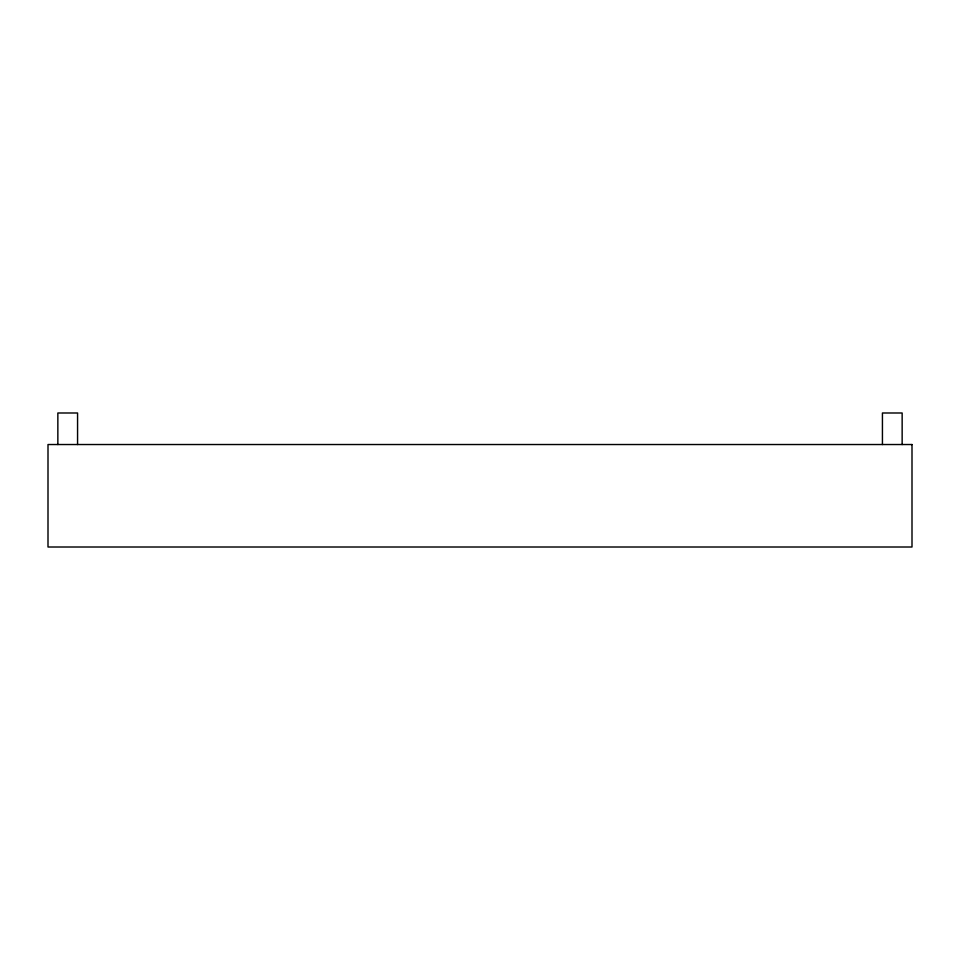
<?xml version="1.0" encoding="UTF-8"?>
<svg xmlns="http://www.w3.org/2000/svg" width="960" height="960" viewBox="0 0 960 960"><rect width="100%" height="100%" fill="white"/><g stroke="black" fill="none" stroke-linecap="round" stroke-linejoin="round"><path stroke-width="1.44" d="M902.148 444.528L902.148 412.992L882.432 412.992L882.432 444.528M77.568 444.528L77.568 412.992L57.852 412.992L57.852 444.528M912 444.528L48 444.528L48 547.008L912 547.008L912 444.528"/></g></svg>
